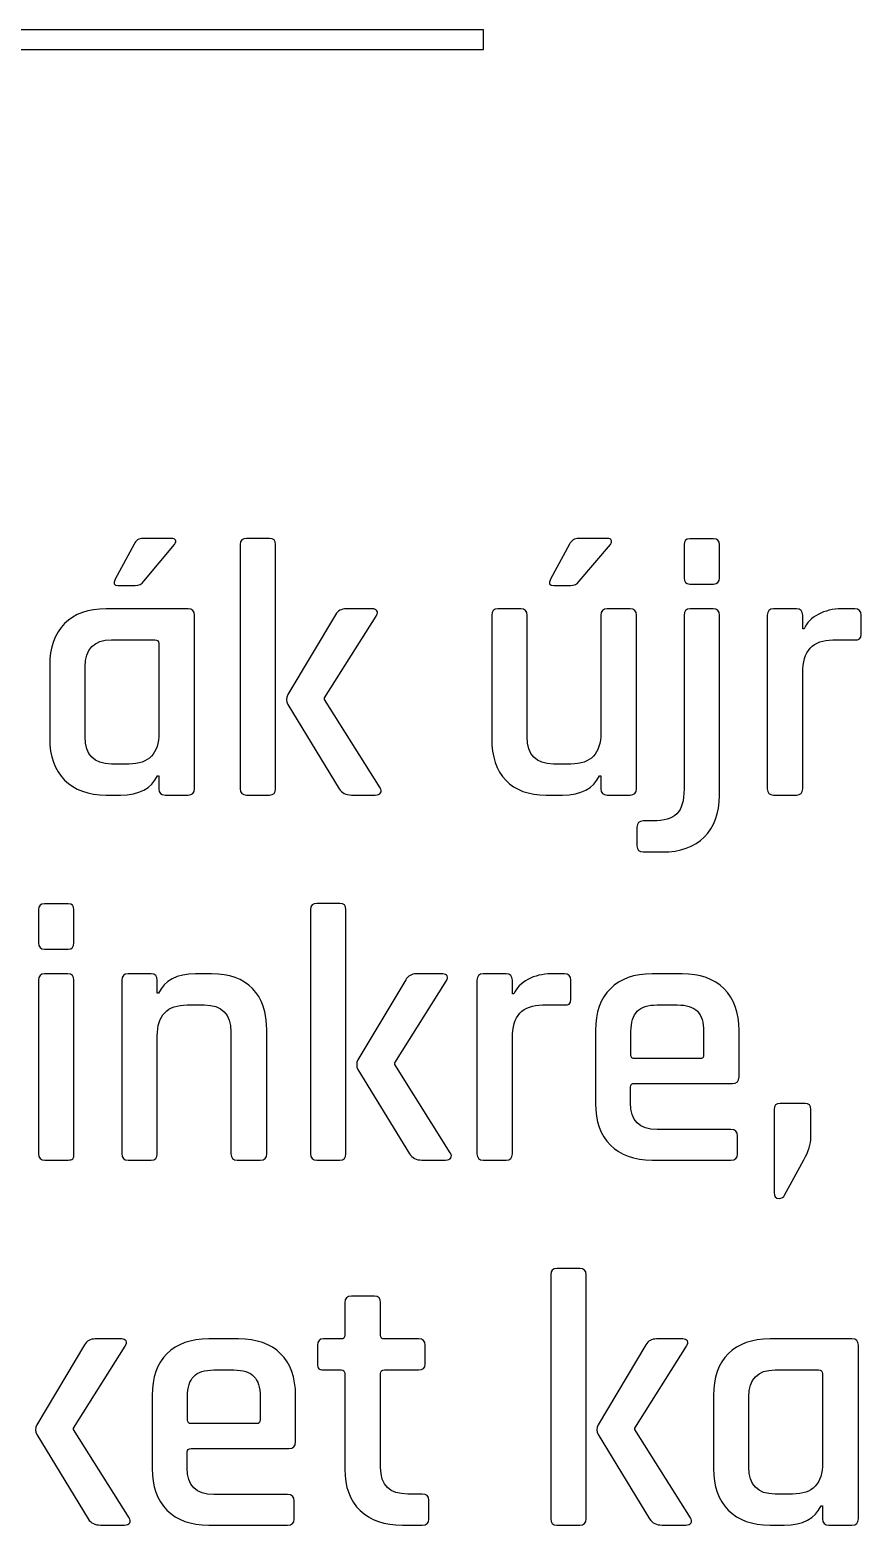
# Model space of a CAD drawing. Extents: x 5 to 177, y 88 to 167.
# Drawn here: x 100.81 to 111.25, y 108.56 to 127.35 of the extents above; entities that cross this region are included whole.
import ezdxf

# ---------------------------------------------------------------- set-up
doc = ezdxf.new("R2010")
doc.units = 0
doc.layers.add('Layer_1', color=7, linetype='CONTINUOUS')

msp = doc.modelspace()

# ---------------------------------------------------------------- linework, layer by layer
at = {"layer": 'Layer_1', "color": 7}
for points in [[(96.4974, 127.346962), (96.4974, 127.100017), (106.508573, 127.100017), (106.508573, 127.346962), (96.4974, 127.346962), (96.4974, 127.346962)], [(102.11759, 120.885064), (101.878915, 120.444644)], [(102.589982, 120.958376), (102.231692, 120.958376), (102.231692, 120.958376)], [(102.241062, 120.421491), (102.626363, 120.880102)], [(103.452083, 120.880102), (103.452083, 117.812039)], [(103.819192, 120.958376), (103.529805, 120.958376), (103.529805, 120.958376)], [(103.896914, 117.812039), (103.896914, 120.880102)], [(107.588953, 120.885064), (107.349727, 120.444644)], [(108.065203, 120.958376), (107.703056, 120.958376), (107.703056, 120.958376)], [(107.712425, 120.421491), (108.102135, 120.880102)], [(109.028176, 120.880102), (109.028176, 120.462834)], [(109.399697, 120.953415), (109.101489, 120.953415), (109.101489, 120.953415)], [(109.473007, 120.462834), (109.473007, 120.880102)], [(101.915846, 120.36637), (102.131371, 120.36637)], [(107.391067, 120.36637), (107.602184, 120.36637)], [(109.101489, 120.385112), (109.399697, 120.385112)], [(102.796137, 120.073124), (101.769223, 120.073124), (101.769223, 120.073124)], [(105.112343, 120.073124), (104.782166, 120.073124), (104.782166, 120.073124)], [(106.978207, 120.073124), (106.68937, 120.073124), (106.68937, 120.073124)], [(108.349632, 120.073124), (108.061345, 120.073124)], [(109.395285, 120.073124), (109.106451, 120.073124), (109.106451, 120.073124)], [(110.440941, 120.073124), (110.152104, 120.073124), (110.152104, 120.073124)], [(111.175159, 120.073124), (111.005386, 120.073124)], [(102.878269, 117.812039), (102.878269, 119.995403)], [(104.64877, 119.999811), (104.047948, 118.995498)], [(105.208256, 117.82582), (104.51152, 118.935416), (104.51152, 118.954158), (105.158094, 119.981072)], [(106.611649, 119.995403), (106.611649, 118.444835)], [(107.056479, 118.463574), (107.056479, 119.995403)], [(107.98252, 119.995403), (107.98252, 118.513736)], [(108.432312, 117.812039), (108.432312, 119.995403)], [(109.028176, 119.994853), (109.028176, 117.807631)], [(109.473007, 117.729356), (109.473007, 119.994853)], [(110.074383, 119.994853), (110.074383, 117.812039)], [(110.537405, 119.820668), (110.519216, 119.820668), (110.519216, 119.994853)], [(111.252881, 119.756728), (111.252881, 119.994853)], [(101.832613, 119.683415), (102.378868, 119.683415)], [(101.832613, 119.683415), (101.832613, 119.683415)], [(110.899552, 119.683415), (111.175159, 119.683415)], [(102.429578, 119.637664), (102.429578, 118.513736)], [(101.058156, 119.362057), (101.058156, 118.444835)], [(101.502986, 118.463574), (101.502986, 119.343868)], [(110.519216, 117.812039), (110.519216, 119.266147)], [(104.047948, 118.871476), (104.695075, 117.812039)], [(102.053099, 118.124027), (101.832613, 118.124027)], [(102.410839, 117.977404), (102.429578, 117.977404), (102.429578, 117.812039)], [(107.607145, 118.124027), (107.386659, 118.124027)], [(107.964331, 117.977404), (107.98252, 117.977404), (107.98252, 117.812039)], [(101.769223, 117.734318), (101.947266, 117.734318)], [(102.506749, 117.734318), (102.796137, 117.734318)], [(103.529805, 117.734318), (103.819192, 117.734318)], [(104.850517, 117.734318), (105.148724, 117.734318)], [(107.295157, 117.734318), (107.501312, 117.734318)], [(108.061345, 117.734318), (108.349632, 117.734318)], [(110.152104, 117.734318), (110.440941, 117.734318)], [(108.634059, 117.408549), (108.514444, 117.408549)], [(108.436723, 117.330277), (108.436723, 117.096563)], [(108.514444, 117.018839), (108.757531, 117.018839)], [(100.918145, 116.293991), (100.918145, 115.876723)], [(101.289666, 116.367304), (100.991458, 116.367304), (100.991458, 116.367304)], [(101.362978, 115.876723), (101.362978, 116.293991)], [(104.335131, 116.293991), (104.335131, 113.225928)], [(104.70224, 116.372265), (104.412852, 116.372265), (104.412852, 116.372265)], [(104.779961, 113.225928), (104.779961, 116.293991)], [(100.991458, 115.799001), (101.289666, 115.799001)], [(100.918145, 115.409292), (100.918145, 113.225928)], [(101.285257, 115.487013), (100.991458, 115.487013), (100.991458, 115.487013)], [(101.362978, 113.225928), (101.362978, 115.409292)], [(101.964355, 115.408742), (101.964355, 113.225928)], [(102.33091, 115.487013), (102.042076, 115.487013), (102.042076, 115.487013)], [(102.426824, 115.243927), (102.409185, 115.243927), (102.409185, 115.408742)], [(103.09214, 115.487013), (102.890396, 115.487013)], [(105.531818, 115.4137), (104.930993, 114.409387)], [(106.091301, 113.239709), (105.394565, 114.349305), (105.394565, 114.368047), (106.041142, 115.394961)], [(105.995391, 115.487013), (105.66466, 115.487013), (105.66466, 115.487013)], [(106.42644, 115.408742), (106.42644, 113.225928)], [(106.792999, 115.487013), (106.504161, 115.487013), (106.504161, 115.487013)], [(106.888909, 115.234557), (106.87127, 115.234557), (106.87127, 115.408742)], [(107.526667, 115.487013), (107.357443, 115.487013)], [(107.604938, 115.170617), (107.604938, 115.408742)], [(109.002822, 115.487013), (108.627443, 115.487013), (108.627443, 115.487013)], [(102.785113, 115.097304), (103.000088, 115.097304)], [(107.25161, 115.097304), (107.526667, 115.097304)], [(108.691384, 115.097304), (108.94384, 115.097304)], [(108.691384, 115.097304), (108.691384, 115.097304)], [(103.785018, 113.225928), (103.785018, 114.775946)], [(107.916376, 114.775946), (107.916376, 113.858724)], [(109.71885, 114.193312), (109.71885, 114.775946)], [(102.409185, 113.225928), (102.409185, 114.707594)], [(103.335226, 114.757757), (103.335226, 113.225928)], [(106.87127, 113.225928), (106.87127, 114.680035)], [(108.361206, 114.468919), (108.361206, 114.762165)], [(109.27402, 114.762165), (109.27402, 114.468919)], [(109.228269, 114.422618), (108.406957, 114.422618)], [(104.930993, 114.285365), (105.577569, 113.225928)], [(108.356245, 113.868093), (108.356245, 114.065429)], [(108.406957, 114.11118), (109.636168, 114.11118)], [(110.548979, 113.858724), (110.236993, 113.858724), (110.236993, 113.858724)], [(110.159269, 113.785411), (110.159269, 112.739758)], [(110.622292, 113.427674), (110.622292, 113.785411)], [(109.617978, 113.532954), (108.691384, 113.532954)], [(109.700658, 113.221519), (109.700658, 113.450825)], [(100.99642, 113.148207), (101.289666, 113.148207)], [(102.042076, 113.148207), (102.33091, 113.148207)], [(103.412948, 113.148207), (103.702335, 113.148207)], [(104.412852, 113.148207), (104.70224, 113.148207)], [(105.733562, 113.148207), (106.031769, 113.148207)], [(106.504161, 113.148207), (106.792999, 113.148207)], [(108.627443, 113.148207), (109.617978, 113.148207)], [(110.291564, 112.707785), (110.535201, 113.152618)], [(107.719591, 111.786154), (107.430203, 111.786154), (107.430203, 111.786154)], [(107.352482, 111.70788), (107.352482, 108.639817)], [(107.797312, 108.639817), (107.797312, 111.70788)], [(105.137701, 111.437234), (104.848863, 111.437234), (104.848863, 111.437234)], [(104.766181, 111.359513), (104.766181, 110.946653)], [(105.215422, 110.946653), (105.215422, 111.359513)], [(101.959943, 110.900902), (101.629216, 110.900902), (101.629216, 110.900902)], [(103.431137, 110.900902), (103.055759, 110.900902), (103.055759, 110.900902)], [(104.72043, 110.900902), (104.499943, 110.900902)], [(105.692773, 110.900902), (105.266132, 110.900902)], [(109.012742, 110.900902), (108.682564, 110.900902), (108.682564, 110.900902)], [(111.136024, 110.900902), (110.10856, 110.900902), (110.10856, 110.900902)], [(101.496371, 110.827589), (100.895548, 109.823276)], [(102.055854, 108.653598), (101.358567, 109.763194), (101.358567, 109.781936), (102.005144, 110.80885)], [(104.422222, 110.822631), (104.422222, 110.584506)], [(105.774905, 110.584506), (105.774905, 110.822631)], [(108.549722, 110.827589), (107.948897, 109.823276)], [(109.109205, 108.653598), (108.411919, 109.763194), (108.411919, 109.781936), (109.058493, 110.80885)], [(111.218156, 108.639817), (111.218156, 110.822631)], [(103.119702, 110.511193), (103.372158, 110.511193)], [(103.119702, 110.511193), (103.119702, 110.511193)], [(104.499943, 110.511193), (104.72043, 110.511193)], [(104.766181, 110.464891), (104.766181, 109.263793)], [(105.215422, 109.286393), (105.215422, 110.464891)], [(105.266132, 110.511193), (105.692773, 110.511193)], [(110.17305, 110.511193), (110.718202, 110.511193)], [(110.17305, 110.511193), (110.17305, 110.511193)], [(110.768915, 110.464891), (110.768915, 109.341514)], [(102.344691, 110.189835), (102.344691, 109.272612)], [(102.789522, 109.882808), (102.789522, 110.176054)], [(103.702335, 110.176054), (103.702335, 109.882808)], [(104.147166, 109.607201), (104.147166, 110.189835)], [(109.398043, 110.189835), (109.398043, 109.272612)], [(109.842873, 109.291352), (109.842873, 110.171645)], [(103.656584, 109.836507), (102.835273, 109.836507)], [(100.895548, 109.699253), (101.542122, 108.639817)], [(102.835273, 109.525069), (104.064483, 109.525069)], [(107.948897, 109.699253), (108.595473, 108.639817)], [(102.784563, 109.281982), (102.784563, 109.479318)], [(104.046294, 108.946843), (103.119702, 108.946843)], [(104.128976, 108.635408), (104.128976, 108.864714)], [(105.738524, 108.951805), (105.55938, 108.951805)], [(105.821206, 108.635408), (105.821206, 108.873533)], [(110.392986, 108.951805), (110.17305, 108.951805)], [(110.750725, 108.805182), (110.768915, 108.805182), (110.768915, 108.639817)], [(101.698117, 108.562095), (101.996325, 108.562095)], [(103.055759, 108.562095), (104.046294, 108.562095)], [(105.491029, 108.562095), (105.738524, 108.562095)], [(107.430203, 108.562095), (107.719591, 108.562095)], [(108.751466, 108.562095), (109.049123, 108.562095)], [(110.10856, 108.562095), (110.287703, 108.562095)], [(110.847186, 108.562095), (111.136024, 108.562095)]]:
    msp.add_lwpolyline(points, dxfattribs=at)
for points in [[(102.231692, 120.958376), (102.177012, 120.958376), (102.138757, 120.933747), (102.11759, 120.885064)], [(102.637937, 120.93743), (102.630176, 120.951188), (102.614324, 120.958376), (102.589982, 120.958376)], [(102.626363, 120.880102), (102.641885, 120.904444), (102.645698, 120.923672), (102.637937, 120.93743)], [(103.529805, 120.958376), (103.477946, 120.958376), (103.452083, 120.932313), (103.452083, 120.880102)], [(103.896914, 120.880102), (103.896914, 120.932316), (103.870698, 120.958376), (103.819192, 120.958376)], [(107.703056, 120.958376), (107.651197, 120.958376), (107.612942, 120.933747), (107.588953, 120.885064)], [(108.113711, 120.93743), (108.106303, 120.951188), (108.089898, 120.958376), (108.065203, 120.958376)], [(108.102135, 120.880102), (108.117657, 120.904444), (108.121473, 120.923672), (108.113711, 120.93743)], [(109.101489, 120.953415), (109.052453, 120.953415), (109.028176, 120.929138), (109.028176, 120.880102)], [(109.473007, 120.880102), (109.473007, 120.929138), (109.44838, 120.953415), (109.399697, 120.953415)], [(101.878915, 120.444644), (101.854573, 120.392433), (101.86681, 120.36637), (101.915846, 120.36637)], [(102.131371, 120.36637), (102.177232, 120.36637), (102.213545, 120.384805), (102.241062, 120.421491)], [(107.349727, 120.444644), (107.322211, 120.392433), (107.336034, 120.36637), (107.391067, 120.36637)], [(107.602184, 120.36637), (107.648398, 120.36637), (107.684909, 120.384805), (107.712425, 120.421491)], [(109.028176, 120.462834), (109.028176, 120.410975), (109.052453, 120.385112), (109.101489, 120.385112)], [(109.399697, 120.385112), (109.44838, 120.385112), (109.473007, 120.410975), (109.473007, 120.462834)], [(101.769223, 120.073124), (101.54274, 120.073124), (101.36774, 120.011191), (101.243915, 119.887366)], [(102.878269, 119.995403), (102.878269, 120.047261), (102.85117, 120.073124), (102.796137, 120.073124)], [(104.782166, 120.073124), (104.721135, 120.073124), (104.676287, 120.048848), (104.64877, 119.999811)], [(105.169671, 120.047769), (105.158735, 120.06435), (105.139507, 120.073124), (105.112343, 120.073124)], [(105.158094, 119.981072), (105.176439, 120.008589), (105.180254, 120.030836), (105.169671, 120.047769)], [(106.68937, 120.073124), (106.637159, 120.073124), (106.611649, 120.047261), (106.611649, 119.995403)], [(107.056479, 119.995403), (107.056479, 120.047261), (107.030418, 120.073124), (106.978207, 120.073124)], [(108.061345, 120.073124), (108.009134, 120.073124), (107.98252, 120.047261), (107.98252, 119.995403)], [(108.432312, 119.995403), (108.432312, 120.047261), (108.404666, 120.073124), (108.349632, 120.073124)], [(109.106451, 120.073124), (109.05424, 120.073124), (109.028176, 120.046711), (109.028176, 119.994853)], [(109.473007, 119.994853), (109.473007, 120.046711), (109.447144, 120.073124), (109.395285, 120.073124)], [(110.152104, 120.073124), (110.099893, 120.073124), (110.074383, 120.046711), (110.074383, 119.994853)], [(110.519216, 119.994853), (110.519216, 120.046711), (110.492447, 120.073124), (110.440941, 120.073124)], [(111.005386, 120.073124), (110.898141, 120.073124), (110.801283, 120.050084), (110.713794, 120.004223)], [(111.252881, 119.994853), (111.252881, 120.046711), (111.227018, 120.073124), (111.175159, 120.073124)], [(101.243915, 119.887366), (101.12009, 119.763541), (101.058156, 119.588187), (101.058156, 119.362057)], [(110.713794, 120.004223), (110.626658, 119.958361), (110.568097, 119.896868), (110.537405, 119.820668)], [(101.502986, 119.343868), (101.502986, 119.569998), (101.61248, 119.683415), (101.832613, 119.683415)], [(102.378868, 119.683415), (102.412735, 119.683415), (102.429578, 119.668003), (102.429578, 119.637664)], [(110.519216, 119.266147), (110.519216, 119.544135), (110.645552, 119.683415), (110.899552, 119.683415)], [(111.175159, 119.683415), (111.227018, 119.674243), (111.252881, 119.698519), (111.252881, 119.756728)], [(104.047948, 118.995498), (104.026428, 118.952812), (104.026428, 118.91134), (104.047948, 118.871476)], [(101.058156, 118.444835), (101.058156, 118.221526), (101.12009, 118.047519), (101.243915, 117.922283)], [(101.832613, 118.124027), (101.61248, 118.124027), (101.502986, 118.237091), (101.502986, 118.463574)], [(102.429578, 118.513736), (102.429578, 118.253739), (102.303924, 118.124027), (102.053099, 118.124027)], [(106.611649, 118.444835), (106.611649, 118.218351), (106.67021, 118.043351), (106.788037, 117.919526)], [(107.386659, 118.124027), (107.166173, 118.124027), (107.056479, 118.237091), (107.056479, 118.463574)], [(107.98252, 118.513736), (107.98252, 118.253739), (107.857265, 118.124027), (107.607145, 118.124027)], [(101.947266, 117.734318), (102.182569, 117.734318), (102.337461, 117.815126), (102.410839, 117.977404)], [(107.501312, 117.734318), (107.736615, 117.734318), (107.890953, 117.815126), (107.964331, 117.977404)], [(101.243915, 117.922283), (101.36774, 117.797047), (101.54274, 117.734318), (101.769223, 117.734318)], [(102.429578, 117.812039), (102.429578, 117.760181), (102.454891, 117.734318), (102.506749, 117.734318)], [(102.796137, 117.734318), (102.85117, 117.734318), (102.878269, 117.760181), (102.878269, 117.812039)], [(103.452083, 117.812039), (103.452083, 117.760181), (103.477946, 117.734318), (103.529805, 117.734318)], [(103.819192, 117.734318), (103.870698, 117.734318), (103.896914, 117.760181), (103.896914, 117.812039)], [(104.695075, 117.812039), (104.728941, 117.760181), (104.780314, 117.734318), (104.850517, 117.734318)], [(105.215422, 117.76188), (105.226005, 117.780224), (105.223426, 117.801478), (105.208256, 117.82582)], [(106.788037, 117.919526), (106.905512, 117.795701), (107.075024, 117.734318), (107.295157, 117.734318)], [(107.98252, 117.812039), (107.98252, 117.760181), (108.009134, 117.734318), (108.061345, 117.734318)], [(108.349632, 117.734318), (108.404666, 117.734318), (108.432312, 117.760181), (108.432312, 117.812039)], [(109.028176, 117.807631), (109.028176, 117.66405), (108.998501, 117.561081), (108.938881, 117.500051)], [(110.074383, 117.812039), (110.074383, 117.760181), (110.099893, 117.734318), (110.152104, 117.734318)], [(110.440941, 117.734318), (110.492447, 117.734318), (110.519216, 117.760181), (110.519216, 117.812039)], [(105.148724, 117.734318), (105.182591, 117.734318), (105.204486, 117.743535), (105.215422, 117.76188)], [(109.28284, 117.206805), (109.409487, 117.332041), (109.473007, 117.506401), (109.473007, 117.729356)], [(108.514444, 117.408549), (108.462233, 117.408549), (108.436723, 117.382488), (108.436723, 117.330277)], [(108.938881, 117.500051), (108.879262, 117.43902), (108.777639, 117.408549), (108.634059, 117.408549)], [(108.436723, 117.096563), (108.436723, 117.044702), (108.462233, 117.018839), (108.514444, 117.018839)], [(108.757531, 117.018839), (108.980839, 117.018839), (109.15584, 117.081569), (109.28284, 117.206805)], [(100.991458, 116.367304), (100.942422, 116.367304), (100.918145, 116.342677), (100.918145, 116.293991)], [(101.362978, 116.293991), (101.362978, 116.342677), (101.338349, 116.367304), (101.289666, 116.367304)], [(104.412852, 116.372265), (104.360994, 116.372265), (104.335131, 116.346202), (104.335131, 116.293991)], [(104.779961, 116.293991), (104.779961, 116.346205), (104.753746, 116.372265), (104.70224, 116.372265)], [(100.918145, 115.876723), (100.918145, 115.824511), (100.942422, 115.799001), (100.991458, 115.799001)], [(101.289666, 115.799001), (101.338349, 115.799001), (101.362978, 115.824511), (101.362978, 115.876723)], [(100.991458, 115.487013), (100.942422, 115.487013), (100.918145, 115.46115), (100.918145, 115.409292)], [(101.362978, 115.409292), (101.362978, 115.46115), (101.337116, 115.487013), (101.285257, 115.487013)], [(102.042076, 115.487013), (101.989865, 115.487013), (101.964355, 115.4606), (101.964355, 115.408742)], [(102.409185, 115.408742), (102.409185, 115.4606), (102.382416, 115.487013), (102.33091, 115.487013)], [(102.890396, 115.487013), (102.654741, 115.487013), (102.500201, 115.405852), (102.426824, 115.243927)], [(103.605872, 115.303459), (103.486633, 115.425873), (103.315448, 115.487013), (103.09214, 115.487013)], [(105.66466, 115.487013), (105.60363, 115.487013), (105.559335, 115.462736), (105.531818, 115.4137)], [(106.052716, 115.461658), (106.04178, 115.478239), (106.022555, 115.487013), (105.995391, 115.487013)], [(106.041142, 115.394961), (106.059486, 115.422477), (106.063299, 115.444725), (106.052716, 115.461658)], [(106.504161, 115.487013), (106.45195, 115.487013), (106.42644, 115.4606), (106.42644, 115.408742)], [(106.87127, 115.408742), (106.87127, 115.4606), (106.844505, 115.487013), (106.792999, 115.487013)], [(107.065851, 115.418111), (106.978715, 115.37225), (106.919601, 115.310757), (106.888909, 115.234557)], [(107.357443, 115.487013), (107.250199, 115.487013), (107.15334, 115.463973), (107.065851, 115.418111)], [(107.604938, 115.408742), (107.604938, 115.4606), (107.578525, 115.487013), (107.526667, 115.487013)], [(108.627443, 115.487013), (108.40096, 115.487013), (108.225607, 115.42508), (108.102135, 115.301255)], [(109.530885, 115.301255), (109.405296, 115.42508), (109.229305, 115.487013), (109.002822, 115.487013)], [(103.785018, 114.775946), (103.785018, 115.005251), (103.725111, 115.181045), (103.605872, 115.303459)], [(107.526667, 115.097304), (107.578525, 115.088132), (107.604938, 115.112408), (107.604938, 115.170617)], [(108.102135, 115.301255), (107.977957, 115.17743), (107.916376, 115.002429), (107.916376, 114.775946)], [(109.71885, 114.775946), (109.71885, 115.002429), (109.656121, 115.17743), (109.530885, 115.301255)], [(102.409185, 114.707594), (102.409185, 114.967592), (102.534288, 115.097304), (102.785113, 115.097304)], [(103.000088, 115.097304), (103.223396, 115.097304), (103.335226, 114.983887), (103.335226, 114.757757)], [(106.87127, 114.680035), (106.87127, 114.958021), (106.99761, 115.097304), (107.25161, 115.097304)], [(108.361206, 114.762165), (108.361206, 114.878582), (108.387267, 114.963203), (108.439481, 115.016825)], [(108.439481, 115.016825), (108.491336, 115.070095), (108.57532, 115.097304), (108.691384, 115.097304)], [(108.94384, 115.097304), (109.060257, 115.097304), (109.143887, 115.070095), (109.195746, 115.016825)], [(109.195746, 115.016825), (109.247604, 114.963203), (109.27402, 114.878582), (109.27402, 114.762165)], [(104.930993, 114.409387), (104.909473, 114.366701), (104.909473, 114.325228), (104.930993, 114.285365)], [(108.406957, 114.422618), (108.376266, 114.422618), (108.361206, 114.438227), (108.361206, 114.468919)], [(109.27402, 114.468919), (109.27402, 114.438227), (109.258608, 114.422618), (109.228269, 114.422618)], [(108.356245, 114.065429), (108.356245, 114.09612), (108.373091, 114.11118), (108.406957, 114.11118)], [(109.636168, 114.11118), (109.691201, 114.11118), (109.71885, 114.138279), (109.71885, 114.193312)], [(107.916376, 113.858724), (107.916376, 113.635768), (107.977957, 113.461408), (108.102135, 113.336172)], [(108.691384, 113.532954), (108.468075, 113.532954), (108.356245, 113.644785), (108.356245, 113.868093)], [(110.236993, 113.858724), (110.185135, 113.858724), (110.159269, 113.834094), (110.159269, 113.785411)], [(110.622292, 113.785411), (110.622292, 113.834094), (110.598015, 113.858724), (110.548979, 113.858724)], [(109.700658, 113.450825), (109.700658, 113.505858), (109.673012, 113.532954), (109.617978, 113.532954)], [(108.102135, 113.336172), (108.225607, 113.210936), (108.40096, 113.148207), (108.627443, 113.148207)], [(110.535201, 113.152618), (110.593056, 113.262684), (110.622292, 113.354297), (110.622292, 113.427674)], [(100.918145, 113.225928), (100.918145, 113.174069), (100.944209, 113.148207), (100.99642, 113.148207)], [(101.289666, 113.148207), (101.317182, 113.148207), (101.33641, 113.153608), (101.346993, 113.164192)], [(101.346993, 113.164192), (101.357577, 113.174775), (101.362978, 113.195236), (101.362978, 113.225928)], [(101.964355, 113.225928), (101.964355, 113.174069), (101.989865, 113.148207), (102.042076, 113.148207)], [(102.33091, 113.148207), (102.382416, 113.148207), (102.409185, 113.174069), (102.409185, 113.225928)], [(103.335226, 113.225928), (103.335226, 113.174069), (103.361089, 113.148207), (103.412948, 113.148207)], [(103.702335, 113.148207), (103.757369, 113.148207), (103.785018, 113.174069), (103.785018, 113.225928)], [(104.335131, 113.225928), (104.335131, 113.174069), (104.360994, 113.148207), (104.412852, 113.148207)], [(104.70224, 113.148207), (104.753746, 113.148207), (104.779961, 113.174069), (104.779961, 113.225928)], [(105.577569, 113.225928), (105.611436, 113.174069), (105.663359, 113.148207), (105.733562, 113.148207)], [(106.031769, 113.148207), (106.065636, 113.148207), (106.087531, 113.157424), (106.098467, 113.175768)], [(106.098467, 113.175768), (106.10905, 113.194113), (106.106471, 113.215367), (106.091301, 113.239709)], [(106.42644, 113.225928), (106.42644, 113.174069), (106.45195, 113.148207), (106.504161, 113.148207)], [(106.792999, 113.148207), (106.844505, 113.148207), (106.87127, 113.174069), (106.87127, 113.225928)], [(109.617978, 113.148207), (109.673012, 113.148207), (109.700658, 113.172836), (109.700658, 113.221519)], [(110.159269, 112.739758), (110.159272, 112.690719), (110.180174, 112.666445), (110.223213, 112.666445)], [(110.223213, 112.666445), (110.256726, 112.666445), (110.279567, 112.680268), (110.291564, 112.707785)], [(107.430203, 111.786154), (107.378345, 111.786154), (107.352482, 111.760091), (107.352482, 111.70788)], [(107.797312, 111.70788), (107.797312, 111.760094), (107.771097, 111.786154), (107.719591, 111.786154)], [(104.848863, 111.437234), (104.79383, 111.437234), (104.766181, 111.411372), (104.766181, 111.359513)], [(105.215422, 111.359513), (105.215422, 111.411372), (105.189559, 111.437234), (105.137701, 111.437234)], [(101.629216, 110.900902), (101.568185, 110.900902), (101.523887, 110.876625), (101.496371, 110.827589)], [(102.017271, 110.875547), (102.006335, 110.892128), (101.987107, 110.900902), (101.959943, 110.900902)], [(102.005144, 110.80885), (102.023489, 110.836366), (102.027855, 110.858614), (102.017271, 110.875547)], [(103.055759, 110.900902), (102.829275, 110.900902), (102.653925, 110.838968), (102.530453, 110.715143)], [(103.959203, 110.715143), (103.833614, 110.838968), (103.65762, 110.900902), (103.431137, 110.900902)], [(104.499943, 110.900902), (104.448085, 110.900902), (104.422222, 110.874489), (104.422222, 110.822631)], [(104.766181, 110.946653), (104.766181, 110.915961), (104.751121, 110.900902), (104.72043, 110.900902)], [(105.266132, 110.900902), (105.232618, 110.900902), (105.215422, 110.915961), (105.215422, 110.946653)], [(105.774905, 110.822631), (105.774905, 110.874489), (105.747806, 110.900902), (105.692773, 110.900902)], [(108.682564, 110.900902), (108.621534, 110.900902), (108.577239, 110.876625), (108.549722, 110.827589)], [(109.070069, 110.875547), (109.059133, 110.892128), (109.039906, 110.900902), (109.012742, 110.900902)], [(109.058493, 110.80885), (109.076837, 110.836366), (109.080653, 110.858614), (109.070069, 110.875547)], [(110.10856, 110.900902), (109.882076, 110.900902), (109.707274, 110.838968), (109.583801, 110.715143)], [(111.218156, 110.822631), (111.218156, 110.874489), (111.191057, 110.900902), (111.136024, 110.900902)], [(102.530453, 110.715143), (102.406275, 110.591318), (102.344691, 110.416318), (102.344691, 110.189835)], [(104.147166, 110.189835), (104.147166, 110.416318), (104.084439, 110.591318), (103.959203, 110.715143)], [(109.583801, 110.715143), (109.459624, 110.590966), (109.398043, 110.415965), (109.398043, 110.189835)], [(102.867796, 110.430714), (102.919654, 110.483984), (103.003638, 110.511193), (103.119702, 110.511193)], [(103.372158, 110.511193), (103.488575, 110.511193), (103.572206, 110.483984), (103.624064, 110.430714)], [(104.422222, 110.584506), (104.422222, 110.556989), (104.427271, 110.537564), (104.438207, 110.526627)], [(104.438207, 110.526627), (104.448791, 110.516044), (104.469605, 110.511193), (104.499943, 110.511193)], [(104.72043, 110.511193), (104.751121, 110.511193), (104.766181, 110.495583), (104.766181, 110.464891)], [(105.215422, 110.464891), (105.215422, 110.495583), (105.232618, 110.511193), (105.266132, 110.511193)], [(105.692773, 110.511193), (105.747806, 110.511193), (105.774905, 110.535469), (105.774905, 110.584506)], [(109.842873, 110.171645), (109.842873, 110.397776), (109.952917, 110.511193), (110.17305, 110.511193)], [(110.718202, 110.511193), (110.752069, 110.511193), (110.768915, 110.49523), (110.768915, 110.464891)], [(102.789522, 110.176054), (102.789522, 110.29247), (102.815585, 110.377092), (102.867796, 110.430714)], [(103.624064, 110.430714), (103.675919, 110.377092), (103.702335, 110.29247), (103.702335, 110.176054)], [(100.895548, 109.823276), (100.874028, 109.78059), (100.874028, 109.739117), (100.895548, 109.699253)], [(102.835273, 109.836507), (102.804581, 109.836507), (102.789522, 109.852116), (102.789522, 109.882808)], [(103.702335, 109.882808), (103.702335, 109.852116), (103.686923, 109.836507), (103.656584, 109.836507)], [(107.948897, 109.823276), (107.927377, 109.78059), (107.927377, 109.739117), (107.948897, 109.699253)], [(102.784563, 109.479318), (102.784563, 109.510009), (102.801406, 109.525069), (102.835273, 109.525069)], [(104.064483, 109.525069), (104.119516, 109.525069), (104.147166, 109.552168), (104.147166, 109.607201)], [(110.768915, 109.341514), (110.768915, 109.081517), (110.643811, 108.951805), (110.392986, 108.951805)], [(102.344691, 109.272612), (102.344691, 109.049657), (102.406275, 108.875297), (102.530453, 108.750061)], [(103.119702, 108.946843), (102.896393, 108.946843), (102.784563, 109.058674), (102.784563, 109.281982)], [(104.766181, 109.263793), (104.766181, 109.040837), (104.830341, 108.867514), (104.959105, 108.7451)], [(105.55938, 108.951805), (105.330075, 108.951805), (105.215422, 109.063085), (105.215422, 109.286393)], [(109.398043, 109.272612), (109.398043, 109.049304), (109.459624, 108.875297), (109.583801, 108.750061)], [(110.17305, 108.951805), (109.952917, 108.951805), (109.842873, 109.064869), (109.842873, 109.291352)], [(104.128976, 108.864714), (104.128976, 108.919747), (104.101327, 108.946843), (104.046294, 108.946843)], [(105.821206, 108.873533), (105.821206, 108.925392), (105.793204, 108.951805), (105.738524, 108.951805)], [(110.287703, 108.562095), (110.523006, 108.562095), (110.677348, 108.643257), (110.750725, 108.805182)], [(101.542122, 108.639817), (101.575989, 108.587958), (101.627915, 108.562095), (101.698117, 108.562095)], [(101.996325, 108.562095), (102.030191, 108.562095), (102.052086, 108.571313), (102.063019, 108.589657)], [(102.063019, 108.589657), (102.073603, 108.608002), (102.071023, 108.629256), (102.055854, 108.653598)], [(102.530453, 108.750061), (102.653925, 108.624825), (102.829275, 108.562095), (103.055759, 108.562095)], [(104.046294, 108.562095), (104.101327, 108.562095), (104.128976, 108.586725), (104.128976, 108.635408)], [(104.959105, 108.7451), (105.087163, 108.622686), (105.264545, 108.562095), (105.491029, 108.562095)], [(105.738524, 108.562095), (105.793204, 108.562095), (105.821206, 108.586372), (105.821206, 108.635408)], [(107.352482, 108.639817), (107.352482, 108.587958), (107.378345, 108.562095), (107.430203, 108.562095)], [(107.719591, 108.562095), (107.771097, 108.562095), (107.797312, 108.587958), (107.797312, 108.639817)], [(108.595473, 108.639817), (108.62934, 108.587958), (108.681263, 108.562095), (108.751466, 108.562095)], [(109.049123, 108.562095), (109.08299, 108.562095), (109.104884, 108.571313), (109.11582, 108.589657)], [(109.11582, 108.589657), (109.126404, 108.608002), (109.124375, 108.629256), (109.109205, 108.653598)], [(109.583801, 108.750061), (109.707274, 108.624825), (109.882076, 108.562095), (110.10856, 108.562095)], [(110.768915, 108.639817), (110.768915, 108.587958), (110.794975, 108.562095), (110.847186, 108.562095)], [(111.136024, 108.562095), (111.191057, 108.562095), (111.218156, 108.587958), (111.218156, 108.639817)]]:
    msp.add_open_spline(points, degree=3, dxfattribs=at)

doc.saveas('drawing.dxf')
